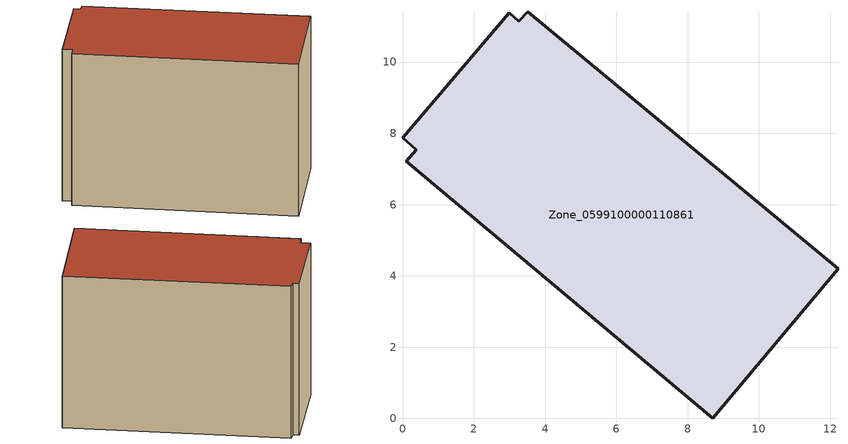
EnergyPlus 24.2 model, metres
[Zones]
Zone_0599100000110861
 floor ground (C_G): 0.11,7.21 0.38,7.54 0,7.87 3,11.38 3.25,11.15 3.51,11.42 12.22,4.2 8.71,0 z0
 wall outside (C_F): 0.38,7.54 0.11,7.21 8.71,0 12.22,4.2 3.51,11.42 3.25,11.15 3,11.38 0,7.87 0.38,7.54 z0:8.27
 roof outside (C_R): 3,11.38 0,7.87 0.38,7.54 0.11,7.21 8.71,0 12.22,4.2 3.51,11.42 3.25,11.15 z8.27
[BUILDING]
Pand.0599100000110861: North Axis=0; Terrain=City; Loads Convergence Tolerance Value=0.04; Temperature Convergence Tolerance Value=0.4; Solar Distribution=FullExterior; Maximum Number of Warmup Days=25; Minimum Number of Warmup Days=1
[Site:Location]
Rotterdam.The.Hague.AP_ZH_NLD Design_Conditions: Latitude=51.96; Longitude=4.45; Time Zone=1; Elevation=-4.5
[SITE:GROUNDTEMPERATURE:BUILDINGSURFACE]
18, 18, 18, 18, 18, 18, 18, 18, 18, 18, 18, 18
[MATERIAL] Thermal Absorptance=0.9; Solar Absorptance=0.7; Visible Absorptance=0.7
Name | Roughness | Thickness | Conductivity | Density | Specific Heat
G.TI.1946 | MediumSmooth | 0.15 | 1 | 540 | 1210
F.TI.1946 | Rough | 0.3 | 0.857143 | 1920 | 840
R.TI.1946 | MediumRough | 0.2 | 0.1 | 1500 | 1000
[CONSTRUCTION]
C_G: G.TI.1946
C_F: F.TI.1946
C_R: R.TI.1946
[ZONE]
Zone_0599100000110861: Type=1; Multiplier=1; Ceiling Height=Autocalculate; Volume=Autocalculate; Floor Area=autocalculate; Part of Total Floor Area=Yes
[ZONEINFILTRATION:DESIGNFLOWRATE]
Infil_Zone_0599100000110861: Zone or ZoneList or Space or SpaceList=Zone_0599100000110861; Schedule=AlwaysOn; Design Flow Rate Calculation Method=Flow/Area; Flow Rate per Floor Area=0.003; Constant Term Coefficient=1; Temperature Term Coefficient=0; Velocity Term Coefficient=0; Velocity Squared Term Coefficient=0
[HVACTEMPLATE:ZONE:IDEALLOADSAIRSYSTEM]
Zone_0599100000110861: Maximum Heating Supply Air Temperature=50; Minimum Cooling Supply Air Temperature=13; Maximum Heating Supply Air Humidity Ratio=0.0156; Minimum Cooling Supply Air Humidity Ratio=0.0077; Heating Limit=NoLimit; Cooling Limit=NoLimit; Dehumidification Control Type=ConstantSensibleHeatRatio; Cooling Sensible Heat Ratio=0.7; Dehumidification Setpoint=60; Humidification Control Type=None; Humidification Setpoint=30; Outdoor Air Method=None; Outdoor Air Flow Rate per Person=0.00944; Outdoor Air Flow Rate per Zone Floor Area=0; Outdoor Air Flow Rate per Zone=0; Demand Controlled Ventilation Type=None; Outdoor Air Economizer Type=NoEconomizer; Heat Recovery Type=None; Sensible Heat Recovery Effectiveness=0.7; Latent Heat Recovery Effectiveness=0.65
[ZONECONTROL:THERMOSTAT]
ThermostatControl_Zone_0599100000110861: Zone or ZoneList=Zone_0599100000110861; Control Type Schedule=DualSetpointControlType; Control 1=Thermostat_Zone_0599100000110861; Temperature Difference Between Cutout And Setpoint=0
[THERMOSTATSETPOINT:DUALSETPOINT]
Thermostat_Zone_0599100000110861: Heating Setpoint Temperature Schedule=HeatingSetpoint_Zone_0599100000110861; Cooling Setpoint Temperature Schedule=CoolingSetpoint_Zone_0599100000110861
[SCHEDULE:COMPACT]
HeatingSetpoint_Zone_0599100000110861: Through: 12/31, For: AllDays, Until: 24:00, 21
CoolingSetpoint_Zone_0599100000110861: Through: 12/31, For: AllDays, Until: 24:00, 24
DualSetpointControlType: Through: 12/31, For: AllDays, Until: 24:00, 4
AlwaysOn: Through: 12/31, For: AllDays, Until: 24:00, 1
